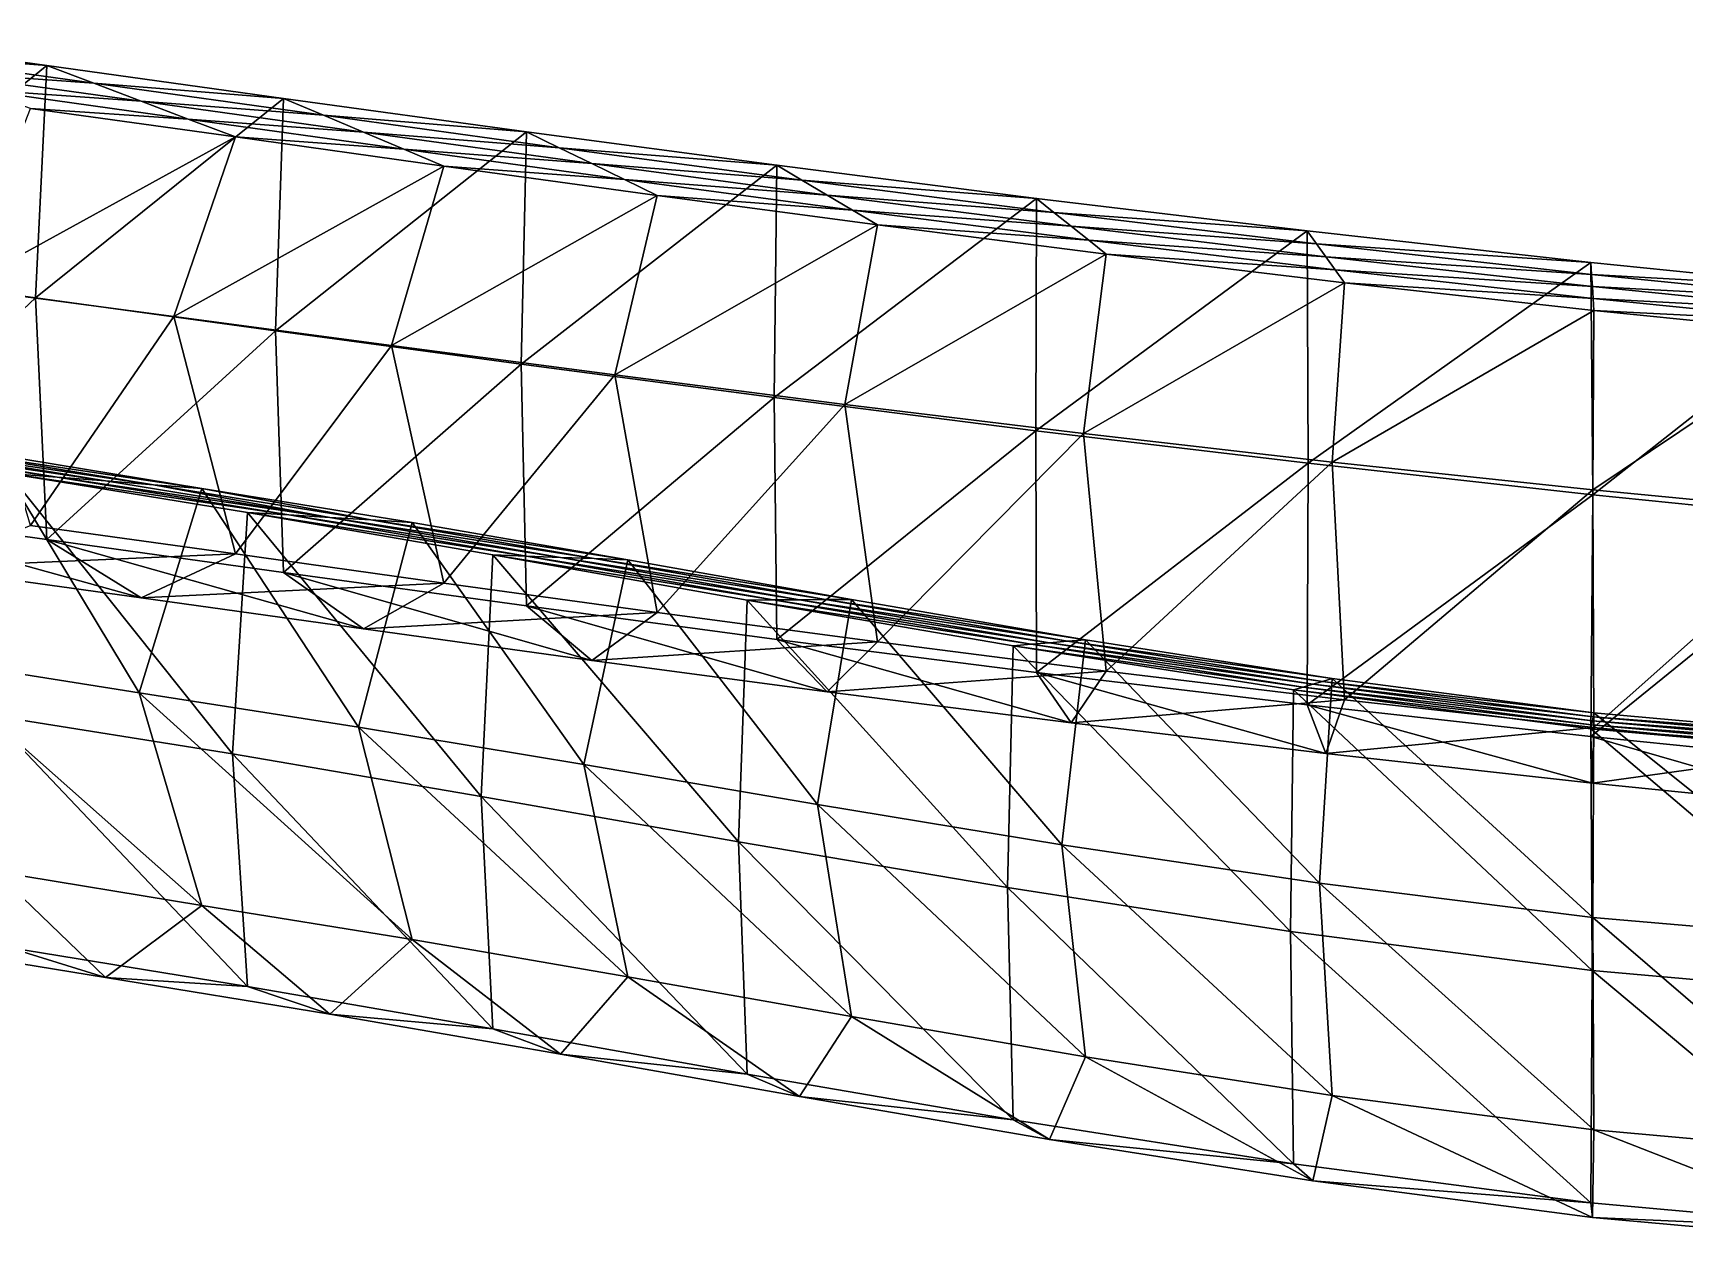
# Model space of a CAD drawing. Extents: x -4 to 137, y -13 to 10.
# Drawn here: x 18.46 to 31.21, y -11.73 to -2.39 of the extents above; entities that cross this region are included whole.
import ezdxf

# ---------------------------------------------------------------- set-up
doc = ezdxf.new("R2010")
doc.units = 0
doc.header["$MEASUREMENT"] = 0

msp = doc.modelspace()

# ---------------------------------------------------------------- linework, layer by layer
for points in [[(16.768433, -2.386477, -42.905624), (16.655159, -4.180739, -43.419735), (18.564713, -2.63585, -43.147705)], [(16.768433, -2.386477, -42.905624), (18.564713, -2.63585, -43.147705), (17.186462, -2.53196, -42.35849)], [(17.186462, -2.53196, -42.35849), (18.928734, -2.773943, -42.592381), (17.604477, -2.677442, -41.811363)], [(18.928734, -2.773943, -42.592381), (17.186462, -2.53196, -42.35849), (18.564713, -2.63585, -43.147705)], [(18.478424, -4.42974, -43.664993), (18.564713, -2.63585, -43.147705), (16.655159, -4.180739, -43.419735)], [(18.564713, -2.63585, -43.147705), (18.478424, -4.42974, -43.664993), (20.393051, -2.890909, -43.335808)], [(18.564713, -2.63585, -43.147705), (20.393051, -2.890909, -43.335808), (18.928734, -2.773943, -42.592381)], [(17.604477, -2.677442, -41.811363), (19.292747, -2.912036, -42.037056), (18.022484, -2.822925, -41.264229)], [(19.292747, -2.912036, -42.037056), (17.604477, -2.677442, -41.811363), (18.928734, -2.773943, -42.592381)], [(18.928734, -2.773943, -42.592381), (20.702103, -3.021414, -42.774143), (19.292747, -2.912036, -42.037056)], [(20.702103, -3.021414, -42.774143), (18.928734, -2.773943, -42.592381), (20.393051, -2.890909, -43.335808)], [(18.022484, -2.822925, -41.264229), (19.656761, -3.050129, -41.481731), (18.440498, -2.968406, -40.537857)], [(19.656761, -3.050129, -41.481731), (18.022484, -2.822925, -41.264229), (19.292747, -2.912036, -42.037056)], [(20.331718, -4.684547, -43.855247), (20.393051, -2.890909, -43.335808), (18.478424, -4.42974, -43.664993)], [(19.292747, -2.912036, -42.037056), (21.011147, -3.151918, -42.212479), (19.656761, -3.050129, -41.481731)], [(21.011147, -3.151918, -42.212479), (19.292747, -2.912036, -42.037056), (20.702103, -3.021414, -42.774143)], [(20.393051, -2.890909, -43.335808), (20.331718, -4.684547, -43.855247), (22.266785, -3.148957, -43.475018)], [(20.393051, -2.890909, -43.335808), (22.266785, -3.148957, -43.475018), (20.702103, -3.021414, -42.774143)], [(18.440498, -2.968406, -40.537857), (20.020767, -3.188222, -40.747162), (17.895897, -4.356568, -41.531845)], [(20.020767, -3.188222, -40.747162), (18.440498, -2.968406, -40.537857), (19.656761, -3.050129, -41.481731)], [(19.656761, -3.050129, -41.481731), (21.32019, -3.282423, -41.650818), (20.020767, -3.188222, -40.747162)], [(21.32019, -3.282423, -41.650818), (19.656761, -3.050129, -41.481731), (21.011147, -3.151918, -42.212479)], [(20.702103, -3.021414, -42.774143), (22.519508, -3.271758, -42.908699), (21.011147, -3.151918, -42.212479)], [(22.519508, -3.271758, -42.908699), (20.702103, -3.021414, -42.774143), (22.266785, -3.148957, -43.475018)], [(22.227669, -4.942442, -43.99575), (22.266785, -3.148957, -43.475018), (20.331718, -4.684547, -43.855247)], [(21.011147, -3.151918, -42.212479), (22.772224, -3.394561, -42.342377), (21.32019, -3.282423, -41.650818)], [(22.772224, -3.394561, -42.342377), (21.011147, -3.151918, -42.212479), (22.519508, -3.271758, -42.908699)], [(22.266785, -3.148957, -43.475018), (22.227669, -4.942442, -43.99575), (24.199295, -3.407298, -43.570442)], [(22.266785, -3.148957, -43.475018), (24.199295, -3.407298, -43.570442), (22.519508, -3.271758, -42.908699)], [(19.546509, -4.575133, -41.751816), (17.895897, -4.356568, -41.531845), (20.020767, -3.188222, -40.747162)], [(20.020767, -3.188222, -40.747162), (21.629234, -3.412928, -40.909912), (19.546509, -4.575133, -41.751816)], [(21.629234, -3.412928, -40.909912), (20.020767, -3.188222, -40.747162), (21.32019, -3.282423, -41.650818)], [(21.32019, -3.282423, -41.650818), (23.02494, -3.517362, -41.776062), (21.629234, -3.412928, -40.909912)], [(23.02494, -3.517362, -41.776062), (21.32019, -3.282423, -41.650818), (22.772224, -3.394561, -42.342377)], [(22.519508, -3.271758, -42.908699), (24.393906, -3.522367, -43.000973), (22.772224, -3.394561, -42.342377)], [(24.393906, -3.522367, -43.000973), (22.519508, -3.271758, -42.908699), (24.199295, -3.407298, -43.570442)], [(21.226593, -4.798911, -41.922497), (19.546509, -4.575133, -41.751816), (21.629234, -3.412928, -40.909912)], [(21.629234, -3.412928, -40.909912), (23.277657, -3.640164, -41.030502), (21.226593, -4.798911, -41.922497)], [(23.277657, -3.640164, -41.030502), (21.629234, -3.412928, -40.909912), (23.02494, -3.517362, -41.776062)], [(24.179199, -5.200708, -44.091827), (24.199295, -3.407298, -43.570442), (22.227669, -4.942442, -43.99575)], [(22.772224, -3.394561, -42.342377), (24.588509, -3.637435, -42.431503), (23.02494, -3.517362, -41.776062)], [(24.588509, -3.637435, -42.431503), (22.772224, -3.394561, -42.342377), (24.393906, -3.522367, -43.000973)], [(24.199295, -3.407298, -43.570442), (24.179199, -5.200708, -44.091827), (26.20388, -3.663237, -43.627174)], [(24.199295, -3.407298, -43.570442), (26.20388, -3.663237, -43.627174), (24.393906, -3.522367, -43.000973)], [(23.02494, -3.517362, -41.776062), (24.783127, -3.752503, -41.862038), (23.277657, -3.640164, -41.030502)], [(24.783127, -3.752503, -41.862038), (23.02494, -3.517362, -41.776062), (24.588509, -3.637435, -42.431503)], [(24.393906, -3.522367, -43.000973), (26.338226, -3.770625, -43.055885), (24.588509, -3.637435, -42.431503)], [(26.338226, -3.770625, -43.055885), (24.393906, -3.522367, -43.000973), (26.20388, -3.663237, -43.627174)], [(22.948402, -5.025509, -42.048542), (21.226593, -4.798911, -41.922497), (23.277657, -3.640164, -41.030502)], [(23.277657, -3.640164, -41.030502), (24.977753, -3.867572, -41.113327), (22.948402, -5.025509, -42.048542)], [(24.977753, -3.867572, -41.113327), (23.277657, -3.640164, -41.030502), (24.783127, -3.752503, -41.862038)], [(26.199455, -5.456623, -44.148781), (26.20388, -3.663237, -43.627174), (24.179199, -5.200708, -44.091827)], [(24.588509, -3.637435, -42.431503), (26.472588, -3.878013, -42.484596), (24.783127, -3.752503, -41.862038)], [(26.472588, -3.878013, -42.484596), (24.588509, -3.637435, -42.431503), (26.338226, -3.770625, -43.055885)], [(26.20388, -3.663237, -43.627174), (26.199455, -5.456623, -44.148781), (28.293922, -3.91408, -43.650318)], [(26.20388, -3.663237, -43.627174), (28.293922, -3.91408, -43.650318), (26.338226, -3.770625, -43.055885)], [(24.783127, -3.752503, -41.862038), (26.606934, -3.9854, -41.913307), (24.977753, -3.867572, -41.113327)], [(26.606934, -3.9854, -41.913307), (24.783127, -3.752503, -41.862038), (26.472588, -3.878013, -42.484596)], [(26.338226, -3.770625, -43.055885), (28.365433, -4.013923, -43.078369), (26.472588, -3.878013, -42.484596)], [(28.365433, -4.013923, -43.078369), (26.338226, -3.770625, -43.055885), (28.293922, -3.91408, -43.650318)], [(24.724197, -5.252532, -42.134632), (22.948402, -5.025509, -42.048542), (24.977753, -3.867572, -41.113327)], [(24.977753, -3.867572, -41.113327), (26.741295, -4.092787, -41.162777), (24.724197, -5.252532, -42.134632)], [(26.741295, -4.092787, -41.162777), (24.977753, -3.867572, -41.113327), (26.606934, -3.9854, -41.913307)], [(28.301788, -5.707467, -44.171898), (28.293922, -3.91408, -43.650318), (26.199455, -5.456623, -44.148781)], [(26.472588, -3.878013, -42.484596), (28.436951, -4.113767, -42.506401), (26.606934, -3.9854, -41.913307)], [(28.436951, -4.113767, -42.506401), (26.472588, -3.878013, -42.484596), (28.365433, -4.013923, -43.078369)], [(28.293922, -3.91408, -43.650318), (30.482742, -4.157128, -43.644978), (28.365433, -4.013923, -43.078369)], [(28.293922, -3.91408, -43.650318), (28.301788, -5.707467, -44.171898), (30.482742, -4.157128, -43.644978)], [(26.606934, -3.9854, -41.913307), (28.508476, -4.213609, -41.934448), (26.741295, -4.092787, -41.162777)], [(28.508476, -4.213609, -41.934448), (26.606934, -3.9854, -41.913307), (28.436951, -4.113767, -42.506401)], [(28.365433, -4.013923, -43.078369), (30.488464, -4.249647, -43.073326), (28.436951, -4.113767, -42.506401)], [(30.488464, -4.249647, -43.073326), (28.365433, -4.013923, -43.078369), (30.482742, -4.157128, -43.644978)], [(16.655159, -4.180739, -43.419735), (16.768433, -6.04525, -43.334343), (18.478424, -4.42974, -43.664993)], [(26.566246, -5.477591, -42.185421), (24.724197, -5.252532, -42.134632), (26.741295, -4.092787, -41.162777)], [(26.741295, -4.092787, -41.162777), (28.579987, -4.313452, -41.183243), (26.566246, -5.477591, -42.185421)], [(28.579987, -4.313452, -41.183243), (26.741295, -4.092787, -41.162777), (28.508476, -4.213609, -41.934448)], [(30.49736, -5.950525, -44.16647), (30.482742, -4.157128, -43.644978), (28.301788, -5.707467, -44.171898)], [(28.436951, -4.113767, -42.506401), (30.494179, -4.342166, -42.501678), (28.508476, -4.213609, -41.934448)], [(30.494179, -4.342166, -42.501678), (28.436951, -4.113767, -42.506401), (30.488464, -4.249647, -43.073326)], [(30.482742, -4.157128, -43.644978), (32.514862, -4.362441, -43.630856), (30.488464, -4.249647, -43.073326)], [(30.482742, -4.157128, -43.644978), (30.49736, -5.950525, -44.16647), (32.514862, -4.362441, -43.630856)], [(28.486816, -5.698293, -42.205578), (26.566246, -5.477591, -42.185421), (28.579987, -4.313452, -41.183243)], [(28.579987, -4.313452, -41.183243), (30.505615, -4.527205, -41.179131), (28.486816, -5.698293, -42.205578)], [(28.508476, -4.213609, -41.934448), (30.499893, -4.434685, -41.930027), (28.579987, -4.313452, -41.183243)], [(30.499893, -4.434685, -41.930027), (28.508476, -4.213609, -41.934448), (30.494179, -4.342166, -42.501678)], [(30.505615, -4.527205, -41.179131), (28.579987, -4.313452, -41.183243), (30.499893, -4.434685, -41.930027)], [(30.488464, -4.249647, -43.073326), (32.459488, -4.448769, -43.059792), (30.494179, -4.342166, -42.501678)], [(32.459488, -4.448769, -43.059792), (30.488464, -4.249647, -43.073326), (32.514862, -4.362441, -43.630856)], [(18.564713, -6.294622, -43.576431), (18.478424, -4.42974, -43.664993), (16.768433, -6.04525, -43.334343)], [(17.895897, -4.356568, -41.531845), (19.546509, -4.575133, -41.751816), (18.440498, -6.1872, -40.91502)], [(18.478424, -4.42974, -43.664993), (18.564713, -6.294622, -43.576431), (20.331718, -4.684547, -43.855247)], [(30.494179, -4.342166, -42.501678), (32.404114, -4.535095, -42.488731), (30.499893, -4.434685, -41.930027)], [(32.404114, -4.535095, -42.488731), (30.494179, -4.342166, -42.501678), (32.459488, -4.448769, -43.059792)], [(32.531403, -6.155841, -44.152313), (32.514862, -4.362441, -43.630856), (30.49736, -5.950525, -44.16647)], [(30.499893, -4.434685, -41.930027), (32.34874, -4.621423, -41.917671), (30.505615, -4.527205, -41.179131)], [(32.34874, -4.621423, -41.917671), (30.499893, -4.434685, -41.930027), (32.404114, -4.535095, -42.488731)], [(20.020767, -6.407015, -41.124329), (18.440498, -6.1872, -40.91502), (19.546509, -4.575133, -41.751816)], [(19.546509, -4.575133, -41.751816), (21.226593, -4.798911, -41.922497), (20.020767, -6.407015, -41.124329)], [(30.498169, -5.912245, -42.199768), (28.486816, -5.698293, -42.205578), (30.505615, -4.527205, -41.179131)], [(30.505615, -4.527205, -41.179131), (32.293358, -4.707751, -41.167358), (30.498169, -5.912245, -42.199768)], [(32.293358, -4.707751, -41.167358), (30.505615, -4.527205, -41.179131), (32.34874, -4.621423, -41.917671)], [(20.393051, -6.54968, -43.764542), (20.331718, -4.684547, -43.855247), (18.564713, -6.294622, -43.576431)], [(20.331718, -4.684547, -43.855247), (20.393051, -6.54968, -43.764542), (22.227669, -4.942442, -43.99575)], [(32.365509, -6.093014, -42.186092), (30.498169, -5.912245, -42.199768), (32.293358, -4.707751, -41.167358)], [(21.629234, -6.631721, -41.287083), (20.020767, -6.407015, -41.124329), (21.226593, -4.798911, -41.922497)], [(21.226593, -4.798911, -41.922497), (22.948402, -5.025509, -42.048542), (21.629234, -6.631721, -41.287083)], [(22.266785, -6.807729, -43.903748), (22.227669, -4.942442, -43.99575), (20.393051, -6.54968, -43.764542)], [(22.227669, -4.942442, -43.99575), (22.266785, -6.807729, -43.903748), (24.179199, -5.200708, -44.091827)], [(23.277657, -6.858957, -41.407673), (21.629234, -6.631721, -41.287083), (22.948402, -5.025509, -42.048542)], [(22.948402, -5.025509, -42.048542), (24.724197, -5.252532, -42.134632), (23.277657, -6.858957, -41.407673)], [(24.199295, -7.06607, -43.999165), (24.179199, -5.200708, -44.091827), (22.266785, -6.807729, -43.903748)], [(24.179199, -5.200708, -44.091827), (24.199295, -7.06607, -43.999165), (26.199455, -5.456623, -44.148781)], [(24.977753, -7.086364, -41.490494), (23.277657, -6.858957, -41.407673), (24.724197, -5.252532, -42.134632)], [(24.724197, -5.252532, -42.134632), (26.566246, -5.477591, -42.185421), (24.977753, -7.086364, -41.490494)], [(26.20388, -7.32201, -44.055893), (26.199455, -5.456623, -44.148781), (24.199295, -7.06607, -43.999165)], [(26.741295, -7.311581, -41.539948), (24.977753, -7.086364, -41.490494), (26.566246, -5.477591, -42.185421)], [(26.199455, -5.456623, -44.148781), (26.20388, -7.32201, -44.055893), (28.301788, -5.707467, -44.171898)], [(26.566246, -5.477591, -42.185421), (28.486816, -5.698293, -42.205578), (26.741295, -7.311581, -41.539948)], [(18.271996, -5.786309, -9.966301), (16.498711, -5.498796, -10.183546), (18.644806, -5.815027, -10.533634)], [(16.915695, -5.533685, -10.765465), (18.644806, -5.815027, -10.533634), (16.498711, -5.498796, -10.183546)], [(18.644806, -5.815027, -10.533634), (16.915695, -5.533685, -10.765465), (19.017624, -5.843745, -11.10097)], [(17.332687, -5.568572, -11.347375), (19.017624, -5.843745, -11.10097), (16.915695, -5.533685, -10.765465)], [(19.017624, -5.843745, -11.10097), (17.332687, -5.568572, -11.347375), (19.390427, -5.872464, -11.668314)], [(17.749672, -5.603461, -11.929295), (19.390427, -5.872464, -11.668314), (17.332687, -5.568572, -11.347375)], [(19.390427, -5.872464, -11.668314), (17.749672, -5.603461, -11.929295), (19.763252, -5.901182, -12.374559)], [(18.166656, -5.638349, -12.650126), (19.763252, -5.901182, -12.374559), (17.749672, -5.603461, -11.929295)], [(17.609879, -7.213448, -12.048782), (19.277542, -7.478124, -11.757492), (18.166656, -5.638349, -12.650126)], [(19.763252, -5.901182, -12.374559), (18.166656, -5.638349, -12.650126), (19.277542, -7.478124, -11.757492)], [(28.293922, -7.57285, -44.079041), (28.301788, -5.707467, -44.171898), (26.20388, -7.32201, -44.055893)], [(28.579987, -7.532245, -41.560417), (26.741295, -7.311581, -41.539948), (28.486816, -5.698293, -42.205578)], [(28.301788, -5.707467, -44.171898), (28.293922, -7.57285, -44.079041), (30.49736, -5.950525, -44.16647)], [(28.486816, -5.698293, -42.205578), (30.498169, -5.912245, -42.199768), (28.579987, -7.532245, -41.560417)], [(18.126991, -7.650246, -9.885799), (18.271996, -5.786309, -9.966301), (19.998497, -7.950448, -9.624991)], [(20.115524, -6.085998, -9.709864), (18.271996, -5.786309, -9.966301), (20.432922, -6.105533, -10.286392)], [(18.644806, -5.815027, -10.533634), (20.432922, -6.105533, -10.286392), (18.271996, -5.786309, -9.966301)], [(20.115524, -6.085998, -9.709864), (19.998497, -7.950448, -9.624991), (18.271996, -5.786309, -9.966301)], [(20.432922, -6.105533, -10.286392), (18.644806, -5.815027, -10.533634), (20.750305, -6.125067, -10.862921)], [(19.017624, -5.843745, -11.10097), (20.750305, -6.125067, -10.862921), (18.644806, -5.815027, -10.533634)], [(19.017624, -5.843745, -11.10097), (19.390427, -5.872464, -11.668314), (20.750305, -6.125067, -10.862921)], [(19.277542, -7.478124, -11.757492), (20.971573, -7.742794, -11.523194), (19.763252, -5.901182, -12.374559)], [(21.067696, -6.144602, -11.439449), (20.750305, -6.125067, -10.862921), (19.390427, -5.872464, -11.668314)], [(19.390427, -5.872464, -11.668314), (19.763252, -5.901182, -12.374559), (21.067696, -6.144602, -11.439449)], [(21.385078, -6.164138, -12.154892), (19.763252, -5.901182, -12.374559), (20.971573, -7.742794, -11.523194)], [(21.385078, -6.164138, -12.154892), (21.067696, -6.144602, -11.439449), (19.763252, -5.901182, -12.374559)], [(30.482742, -7.8159, -44.073704), (30.49736, -5.950525, -44.16647), (28.293922, -7.57285, -44.079041)], [(30.505615, -7.745996, -41.556297), (28.579987, -7.532245, -41.560417), (30.498169, -5.912245, -42.199768)], [(30.49736, -5.950525, -44.16647), (30.482742, -7.8159, -44.073704), (32.531403, -6.155841, -44.152313)], [(30.498169, -5.912245, -42.199768), (32.365509, -6.093014, -42.186092), (30.505615, -7.745996, -41.556297)], [(17.604477, -6.511148, -42.26059), (19.292747, -6.745742, -42.486282), (16.768433, -6.04525, -43.334343)], [(18.564713, -6.294622, -43.576431), (16.768433, -6.04525, -43.334343), (19.292747, -6.745742, -42.486282)], [(19.998497, -7.950448, -9.624991), (20.115524, -6.085998, -9.709864), (21.917854, -8.279022, -9.42671)], [(22.008301, -6.41419, -9.514843), (20.115524, -6.085998, -9.709864), (22.268791, -6.423709, -10.098503)], [(20.432922, -6.105533, -10.286392), (22.268791, -6.423709, -10.098503), (20.115524, -6.085998, -9.709864)], [(22.008301, -6.41419, -9.514843), (21.917854, -8.279022, -9.42671), (20.115524, -6.085998, -9.709864)], [(22.268791, -6.423709, -10.098503), (20.432922, -6.105533, -10.286392), (22.529266, -6.43323, -10.68216)], [(20.750305, -6.125067, -10.862921), (22.529266, -6.43323, -10.68216), (20.432922, -6.105533, -10.286392)], [(32.293358, -7.926542, -41.544533), (30.505615, -7.745996, -41.556297), (32.365509, -6.093014, -42.186092)], [(18.440498, -6.1872, -40.91502), (20.020767, -6.407015, -41.124329), (17.604477, -6.511148, -42.26059)], [(22.529266, -6.43323, -10.68216), (20.750305, -6.125067, -10.862921), (22.789764, -6.44275, -11.265821)], [(21.067696, -6.144602, -11.439449), (22.789764, -6.44275, -11.265821), (20.750305, -6.125067, -10.862921)], [(20.971573, -7.742794, -11.523194), (22.710876, -8.032438, -11.343793), (21.385078, -6.164138, -12.154892)], [(22.789764, -6.44275, -11.265821), (21.067696, -6.144602, -11.439449), (23.050255, -6.45227, -11.988388)], [(21.385078, -6.164138, -12.154892), (23.050255, -6.45227, -11.988388), (21.067696, -6.144602, -11.439449)], [(23.050255, -6.45227, -11.988388), (21.385078, -6.164138, -12.154892), (22.710876, -8.032438, -11.343793)], [(32.514862, -8.021213, -44.059586), (32.531403, -6.155841, -44.152313), (30.482742, -7.8159, -44.073704)], [(19.292747, -6.745742, -42.486282), (21.011147, -6.985624, -42.661705), (18.564713, -6.294622, -43.576431)], [(20.393051, -6.54968, -43.764542), (18.564713, -6.294622, -43.576431), (21.011147, -6.985624, -42.661705)], [(19.292747, -6.745742, -42.486282), (17.604477, -6.511148, -42.26059), (20.020767, -6.407015, -41.124329)], [(20.020767, -6.407015, -41.124329), (21.629234, -6.631721, -41.287083), (19.292747, -6.745742, -42.486282)], [(21.917854, -8.279022, -9.42671), (22.008301, -6.41419, -9.514843), (23.905075, -8.627787, -9.285068)], [(23.970871, -6.762692, -9.375446), (22.008301, -6.41419, -9.514843), (24.172363, -6.761629, -9.96419)], [(22.268791, -6.423709, -10.098503), (24.172363, -6.761629, -9.96419), (22.008301, -6.41419, -9.514843)], [(23.970871, -6.762692, -9.375446), (23.905075, -8.627787, -9.285068), (22.008301, -6.41419, -9.514843)], [(24.172363, -6.761629, -9.96419), (22.268791, -6.423709, -10.098503), (24.37384, -6.760567, -10.552938)], [(22.529266, -6.43323, -10.68216), (24.37384, -6.760567, -10.552938), (22.268791, -6.423709, -10.098503)], [(24.37384, -6.760567, -10.552938), (22.529266, -6.43323, -10.68216), (24.575325, -6.759505, -11.141684)], [(22.789764, -6.44275, -11.265821), (24.575325, -6.759505, -11.141684), (22.529266, -6.43323, -10.68216)], [(22.710876, -8.032438, -11.343793), (24.514313, -8.339929, -11.213491), (23.050255, -6.45227, -11.988388)], [(24.575325, -6.759505, -11.141684), (22.789764, -6.44275, -11.265821), (24.776817, -6.758442, -11.86934)], [(23.050255, -6.45227, -11.988388), (24.776817, -6.758442, -11.86934), (22.789764, -6.44275, -11.265821)], [(24.776817, -6.758442, -11.86934), (23.050255, -6.45227, -11.988388), (24.514313, -8.339929, -11.213491)], [(21.011147, -6.985624, -42.661705), (22.772224, -7.228267, -42.791607), (20.393051, -6.54968, -43.764542)], [(22.266785, -6.807729, -43.903748), (20.393051, -6.54968, -43.764542), (22.772224, -7.228267, -42.791607)], [(21.011147, -6.985624, -42.661705), (19.292747, -6.745742, -42.486282), (21.629234, -6.631721, -41.287083)], [(21.629234, -6.631721, -41.287083), (23.277657, -6.858957, -41.407673), (21.011147, -6.985624, -42.661705)], [(22.772224, -7.228267, -42.791607), (21.011147, -6.985624, -42.661705), (23.277657, -6.858957, -41.407673)], [(22.772224, -7.228267, -42.791607), (24.588524, -7.471142, -42.88073), (22.266785, -6.807729, -43.903748)], [(24.199295, -7.06607, -43.999165), (22.266785, -6.807729, -43.903748), (24.588524, -7.471142, -42.88073)], [(23.277657, -6.858957, -41.407673), (24.977753, -7.086364, -41.490494), (22.772224, -7.228267, -42.791607)], [(23.905075, -8.627787, -9.285068), (23.970871, -6.762692, -9.375446), (25.980515, -8.981532, -9.194589)], [(24.172363, -6.761629, -9.96419), (26.163551, -7.104542, -9.878134), (23.970871, -6.762692, -9.375446)], [(26.023773, -7.116271, -9.286392), (23.970871, -6.762692, -9.375446), (26.163551, -7.104542, -9.878134)], [(26.023773, -7.116271, -9.286392), (25.980515, -8.981532, -9.194589), (23.970871, -6.762692, -9.375446)], [(24.37384, -6.760567, -10.552938), (26.303314, -7.092813, -10.469871), (24.172363, -6.761629, -9.96419)], [(26.163551, -7.104542, -9.878134), (24.172363, -6.761629, -9.96419), (26.303314, -7.092813, -10.469871)], [(24.575325, -6.759505, -11.141684), (26.443077, -7.081084, -11.061608), (24.37384, -6.760567, -10.552938)], [(26.303314, -7.092813, -10.469871), (24.37384, -6.760567, -10.552938), (26.443077, -7.081084, -11.061608)], [(24.514313, -8.339929, -11.213491), (26.400757, -8.651988, -11.126621), (24.776817, -6.758442, -11.86934)], [(24.776817, -6.758442, -11.86934), (26.58284, -7.069355, -11.792253), (24.575325, -6.759505, -11.141684)], [(26.443077, -7.081084, -11.061608), (24.575325, -6.759505, -11.141684), (26.58284, -7.069355, -11.792253)], [(26.58284, -7.069355, -11.792253), (24.776817, -6.758442, -11.86934), (26.400757, -8.651988, -11.126621)], [(24.588524, -7.471142, -42.88073), (22.772224, -7.228267, -42.791607), (24.977753, -7.086364, -41.490494)], [(24.588524, -7.471142, -42.88073), (26.472588, -7.71172, -42.933819), (24.199295, -7.06607, -43.999165)], [(26.20388, -7.32201, -44.055893), (24.199295, -7.06607, -43.999165), (26.472588, -7.71172, -42.933819)], [(24.977753, -7.086364, -41.490494), (26.741295, -7.311581, -41.539948), (24.588524, -7.471142, -42.88073)], [(25.980515, -8.981532, -9.194589), (26.023773, -7.116271, -9.286392), (28.165001, -9.321263, -9.151131)], [(26.163551, -7.104542, -9.878134), (28.262268, -7.434033, -9.836185), (26.023773, -7.116271, -9.286392)], [(28.187561, -7.455907, -9.24372), (26.023773, -7.116271, -9.286392), (28.262268, -7.434033, -9.836185)], [(28.187561, -7.455907, -9.24372), (28.165001, -9.321263, -9.151131), (26.023773, -7.116271, -9.286392)], [(26.303314, -7.092813, -10.469871), (28.33699, -7.412158, -10.42865), (26.163551, -7.104542, -9.878134)], [(28.262268, -7.434033, -9.836185), (26.163551, -7.104542, -9.878134), (28.33699, -7.412158, -10.42865)], [(26.443077, -7.081084, -11.061608), (28.411713, -7.390285, -11.02112), (26.303314, -7.092813, -10.469871)], [(28.33699, -7.412158, -10.42865), (26.303314, -7.092813, -10.469871), (28.411713, -7.390285, -11.02112)], [(26.400757, -8.651988, -11.126621), (28.389076, -8.94903, -11.104036), (26.58284, -7.069355, -11.792253)], [(26.58284, -7.069355, -11.792253), (28.48642, -7.36841, -11.752493), (26.443077, -7.081084, -11.061608)], [(28.411713, -7.390285, -11.02112), (26.443077, -7.081084, -11.061608), (28.48642, -7.36841, -11.752493)], [(28.48642, -7.36841, -11.752493), (26.58284, -7.069355, -11.792253), (28.389076, -8.94903, -11.104036)], [(19.277542, -7.478124, -11.757492), (17.609879, -7.213448, -12.048782), (19.763252, -9.119722, -12.753885)], [(18.166656, -8.856885, -13.029481), (19.763252, -9.119722, -12.753885), (17.609879, -7.213448, -12.048782)], [(26.472588, -7.71172, -42.933819), (24.588524, -7.471142, -42.88073), (26.741295, -7.311581, -41.539948)], [(26.472588, -7.71172, -42.933819), (28.436951, -7.947472, -42.955627), (26.20388, -7.32201, -44.055893)], [(28.293922, -7.57285, -44.079041), (26.20388, -7.32201, -44.055893), (28.436951, -7.947472, -42.955627)], [(26.741295, -7.311581, -41.539948), (28.579987, -7.532245, -41.560417), (26.472588, -7.71172, -42.933819)], [(28.411713, -7.390285, -11.02112), (30.499893, -7.663313, -11.024685), (28.33699, -7.412158, -10.42865)], [(28.389076, -8.94903, -11.104036), (30.498169, -9.21386, -11.100466), (28.48642, -7.36841, -11.752493)], [(28.48642, -7.36841, -11.752493), (30.505615, -7.632317, -11.756803), (28.411713, -7.390285, -11.02112)], [(30.499893, -7.663313, -11.024685), (28.411713, -7.390285, -11.02112), (30.505615, -7.632317, -11.756803)], [(30.505615, -7.632317, -11.756803), (28.48642, -7.36841, -11.752493), (30.498169, -9.21386, -11.100466)], [(20.971573, -7.742794, -11.523194), (19.277542, -7.478124, -11.757492), (21.385078, -9.382689, -12.534122)], [(19.763252, -9.119722, -12.753885), (21.385078, -9.382689, -12.534122), (19.277542, -7.478124, -11.757492)], [(28.165001, -9.321263, -9.151131), (28.187561, -7.455907, -9.24372), (30.492203, -9.621686, -9.152238)], [(28.262268, -7.434033, -9.836185), (30.488464, -7.725306, -9.838284), (28.187561, -7.455907, -9.24372)], [(30.482742, -7.756303, -9.245087), (28.187561, -7.455907, -9.24372), (30.488464, -7.725306, -9.838284)], [(30.482742, -7.756303, -9.245087), (30.492203, -9.621686, -9.152238), (28.187561, -7.455907, -9.24372)], [(28.33699, -7.412158, -10.42865), (30.494179, -7.694309, -10.431484), (28.262268, -7.434033, -9.836185)], [(30.488464, -7.725306, -9.838284), (28.262268, -7.434033, -9.836185), (30.494179, -7.694309, -10.431484)], [(30.494179, -7.694309, -10.431484), (28.33699, -7.412158, -10.42865), (30.499893, -7.663313, -11.024685)], [(28.436951, -7.947472, -42.955627), (26.472588, -7.71172, -42.933819), (28.579987, -7.532245, -41.560417)], [(28.436951, -7.947472, -42.955627), (30.494179, -8.175873, -42.950897), (28.293922, -7.57285, -44.079041)], [(30.482742, -7.8159, -44.073704), (28.293922, -7.57285, -44.079041), (30.494179, -8.175873, -42.950897)], [(28.579987, -7.532245, -41.560417), (30.505615, -7.745996, -41.556297), (28.436951, -7.947472, -42.955627)], [(30.498169, -9.21386, -11.100466), (32.712708, -9.404232, -11.21018), (30.505615, -7.632317, -11.756803)], [(30.505615, -7.632317, -11.756803), (32.625763, -7.824067, -11.854758), (30.499893, -7.663313, -11.024685)], [(32.625763, -7.824067, -11.854758), (30.505615, -7.632317, -11.756803), (32.712708, -9.404232, -11.21018)], [(19.998497, -7.950448, -9.624991), (20.115524, -9.744769, -10.138594), (18.126991, -7.650246, -9.885799)], [(18.271996, -9.44508, -10.395031), (18.126991, -7.650246, -9.885799), (20.115524, -9.744769, -10.138594)], [(22.710876, -8.032438, -11.343793), (20.971573, -7.742794, -11.523194), (23.050255, -9.670841, -12.367455)], [(21.385078, -9.382689, -12.534122), (23.050255, -9.670841, -12.367455), (20.971573, -7.742794, -11.523194)], [(30.494179, -8.175873, -42.950897), (28.436951, -7.947472, -42.955627), (30.505615, -7.745996, -41.556297)], [(30.488464, -7.725306, -9.838284), (32.825974, -7.936439, -9.948637), (30.482742, -7.756303, -9.245087)], [(32.8927, -7.973896, -9.359564), (30.482742, -7.756303, -9.245087), (32.825974, -7.936439, -9.948637)], [(32.8927, -7.973896, -9.359564), (32.930359, -9.839189, -9.267493), (30.482742, -7.756303, -9.245087)], [(30.492203, -9.621686, -9.152238), (30.482742, -7.756303, -9.245087), (32.930359, -9.839189, -9.267493)], [(30.494179, -7.694309, -10.431484), (32.759239, -7.898981, -10.537706), (30.488464, -7.725306, -9.838284)], [(32.825974, -7.936439, -9.948637), (30.488464, -7.725306, -9.838284), (32.759239, -7.898981, -10.537706)], [(30.499893, -7.663313, -11.024685), (32.692505, -7.861524, -11.126776), (30.494179, -7.694309, -10.431484)], [(32.759239, -7.898981, -10.537706), (30.494179, -7.694309, -10.431484), (32.692505, -7.861524, -11.126776)], [(30.505615, -7.745996, -41.556297), (32.293358, -7.926542, -41.544533), (30.494179, -8.175873, -42.950897)], [(32.692505, -7.861524, -11.126776), (30.499893, -7.663313, -11.024685), (32.625763, -7.824067, -11.854758)], [(30.494179, -8.175873, -42.950897), (32.404114, -8.368801, -42.93795), (30.482742, -7.8159, -44.073704)], [(32.514862, -8.021213, -44.059586), (30.482742, -7.8159, -44.073704), (32.404114, -8.368801, -42.93795)], [(21.917854, -8.279022, -9.42671), (22.008301, -10.072963, -9.943569), (19.998497, -7.950448, -9.624991)], [(20.115524, -9.744769, -10.138594), (19.998497, -7.950448, -9.624991), (22.008301, -10.072963, -9.943569)], [(32.404114, -8.368801, -42.93795), (30.494179, -8.175873, -42.950897), (32.293358, -7.926542, -41.544533)], [(24.514313, -8.339929, -11.213491), (22.710876, -8.032438, -11.343793), (24.776817, -9.977043, -12.248155)], [(23.050255, -9.670841, -12.367455), (24.776817, -9.977043, -12.248155), (22.710876, -8.032438, -11.343793)], [(23.905075, -8.627787, -9.285068), (23.970871, -10.421463, -9.804168), (21.917854, -8.279022, -9.42671)], [(22.008301, -10.072963, -9.943569), (21.917854, -8.279022, -9.42671), (23.970871, -10.421463, -9.804168)], [(26.400757, -8.651988, -11.126621), (24.514313, -8.339929, -11.213491), (26.58284, -10.287995, -12.170729)], [(24.776817, -9.977043, -12.248155), (26.58284, -10.287995, -12.170729), (24.514313, -8.339929, -11.213491)], [(25.980515, -8.981532, -9.194589), (26.023773, -10.775044, -9.715121), (23.905075, -8.627787, -9.285068)], [(23.970871, -10.421463, -9.804168), (23.905075, -8.627787, -9.285068), (26.023773, -10.775044, -9.715121)], [(28.389076, -8.94903, -11.104036), (26.400757, -8.651988, -11.126621), (28.48642, -10.587103, -12.130512)], [(26.58284, -10.287995, -12.170729), (28.48642, -10.587103, -12.130512), (26.400757, -8.651988, -11.126621)], [(17.316032, -9.397309, -11.839029), (19.017624, -9.677326, -11.55127), (18.166656, -8.856885, -13.029481)], [(19.763252, -9.119722, -12.753885), (18.166656, -8.856885, -13.029481), (19.017624, -9.677326, -11.55127)], [(28.165001, -9.321263, -9.151131), (28.187561, -11.114681, -9.672445), (25.980515, -8.981532, -9.194589)], [(26.023773, -10.775044, -9.715121), (25.980515, -8.981532, -9.194589), (28.187561, -11.114681, -9.672445)], [(30.498169, -9.21386, -11.100466), (28.389076, -8.94903, -11.104036), (30.505615, -10.851089, -12.134151)], [(28.48642, -10.587103, -12.130512), (30.505615, -10.851089, -12.134151), (28.389076, -8.94903, -11.104036)], [(19.017624, -9.677326, -11.55127), (20.750305, -9.958654, -11.313178), (19.763252, -9.119722, -12.753885)], [(21.385078, -9.382689, -12.534122), (19.763252, -9.119722, -12.753885), (20.750305, -9.958654, -11.313178)], [(32.712708, -9.404232, -11.21018), (30.498169, -9.21386, -11.100466), (32.625763, -11.042899, -12.231588)], [(30.505615, -10.851089, -12.134151), (32.625763, -11.042899, -12.231588), (30.498169, -9.21386, -11.100466)], [(19.017624, -9.677326, -11.55127), (17.316032, -9.397309, -11.839029), (18.271996, -9.44508, -10.395031)], [(20.750305, -9.958654, -11.313178), (22.529266, -10.266826, -11.132337), (21.385078, -9.382689, -12.534122)], [(23.050255, -9.670841, -12.367455), (21.385078, -9.382689, -12.534122), (22.529266, -10.266826, -11.132337)], [(30.492203, -9.621686, -9.152238), (30.482742, -11.415075, -9.6738), (28.165001, -9.321263, -9.151131)], [(28.187561, -11.114681, -9.672445), (28.165001, -9.321263, -9.151131), (30.482742, -11.415075, -9.6738)], [(18.271996, -9.44508, -10.395031), (20.115524, -9.744769, -10.138594), (19.017624, -9.677326, -11.55127)], [(20.750305, -9.958654, -11.313178), (19.017624, -9.677326, -11.55127), (20.115524, -9.744769, -10.138594)], [(22.529266, -10.266826, -11.132337), (24.37384, -10.594177, -11.002983), (23.050255, -9.670841, -12.367455)], [(24.776817, -9.977043, -12.248155), (23.050255, -9.670841, -12.367455), (24.37384, -10.594177, -11.002983)], [(30.482742, -11.415075, -9.6738), (30.492203, -9.621686, -9.152238), (32.8927, -11.632668, -9.788289)], [(32.930359, -9.839189, -9.267493), (32.8927, -11.632668, -9.788289), (30.492203, -9.621686, -9.152238)], [(20.115524, -9.744769, -10.138594), (22.008301, -10.072963, -9.943569), (20.750305, -9.958654, -11.313178)], [(22.529266, -10.266826, -11.132337), (20.750305, -9.958654, -11.313178), (22.008301, -10.072963, -9.943569)], [(24.37384, -10.594177, -11.002983), (26.303314, -10.926443, -10.919744), (24.776817, -9.977043, -12.248155)], [(26.58284, -10.287995, -12.170729), (24.776817, -9.977043, -12.248155), (26.303314, -10.926443, -10.919744)], [(22.008301, -10.072963, -9.943569), (23.970871, -10.421463, -9.804168), (22.529266, -10.266826, -11.132337)], [(24.37384, -10.594177, -11.002983), (22.529266, -10.266826, -11.132337), (23.970871, -10.421463, -9.804168)], [(26.303314, -10.926443, -10.919744), (28.33699, -11.245816, -10.878296), (26.58284, -10.287995, -12.170729)], [(28.48642, -10.587103, -12.130512), (26.58284, -10.287995, -12.170729), (28.33699, -11.245816, -10.878296)], [(23.970871, -10.421463, -9.804168), (26.023773, -10.775044, -9.715121), (24.37384, -10.594177, -11.002983)], [(26.303314, -10.926443, -10.919744), (24.37384, -10.594177, -11.002983), (26.023773, -10.775044, -9.715121)], [(28.33699, -11.245816, -10.878296), (30.494179, -11.528006, -10.880797), (28.48642, -10.587103, -12.130512)], [(30.505615, -10.851089, -12.134151), (28.48642, -10.587103, -12.130512), (30.494179, -11.528006, -10.880797)], [(26.023773, -10.775044, -9.715121), (28.187561, -11.114681, -9.672445), (26.303314, -10.926443, -10.919744)], [(28.33699, -11.245816, -10.878296), (26.303314, -10.926443, -10.919744), (28.187561, -11.114681, -9.672445)], [(30.494179, -11.528006, -10.880797), (32.759239, -11.732707, -10.98676), (30.505615, -10.851089, -12.134151)], [(32.625763, -11.042899, -12.231588), (30.505615, -10.851089, -12.134151), (32.759239, -11.732707, -10.98676)], [(28.187561, -11.114681, -9.672445), (30.482742, -11.415075, -9.6738), (28.33699, -11.245816, -10.878296)], [(30.494179, -11.528006, -10.880797), (28.33699, -11.245816, -10.878296), (30.482742, -11.415075, -9.6738)], [(30.482742, -11.415075, -9.6738), (32.8927, -11.632668, -9.788289), (30.494179, -11.528006, -10.880797)], [(32.759239, -11.732707, -10.98676), (30.494179, -11.528006, -10.880797), (32.8927, -11.632668, -9.788289)]]:
    msp.add_3dface(points)

doc.saveas('drawing.dxf')
